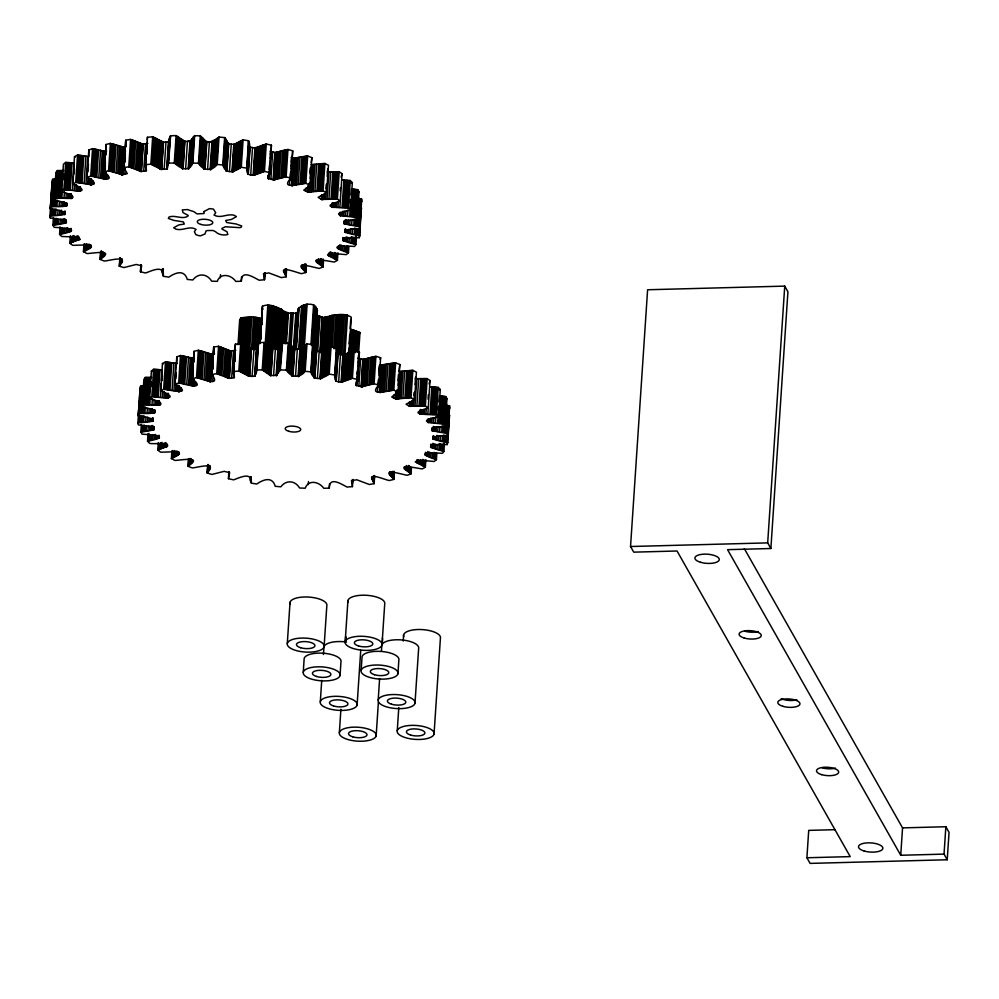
<?xml version="1.0" encoding="UTF-8"?>
<svg xmlns="http://www.w3.org/2000/svg" width="999" height="999" viewBox="0 0 999 999"><rect width="100%" height="100%" fill="white"/><g stroke="black" fill="none" stroke-linecap="round" stroke-linejoin="round"><path stroke-width="1.5" d="M295.354 349.213L298.226 308.828C301.885 304.533 308.279 303.259 313.586 304.857L317.27 309.24L317.17 311.176M60.077 226.773L59.578 234.378C83.654 229.807 65.946 228.034 54.108 227.297L52.885 225.15C76.049 222.69 65.722 219.63 50.287 217.994L49.95 215.859C69.443 215.534 69.293 211.513 50.287 208.791L52.11 181.406L52.647 179.321L56.431 179.071M148.039 433.641L147.527 441.246C171.378 436.613 153.946 434.902 142.058 434.165L140.847 432.018C163.799 429.458 153.709 426.498 138.249 424.862L137.899 422.714C158.017 422.028 157.617 418.906 138.237 415.659L140.06 388.274L140.597 386.188L144.38 385.939M286.551 268.706L286.164 276.81L281.318 277.61L268.906 272.927L263.536 273.738L264.46 279.745L259.228 280.232C253.908 277.685 241.321 268.831 241.296 281.268L235.814 281.418C230.819 274.363 220.329 272.752 217.245 281.343L211.626 281.156C207.168 273.551 198.202 272.789 192.882 279.957L187.288 279.433C184.365 269.28 175.499 272.54 168.819 277.148L163.374 276.298C164.173 264.335 152.048 270.717 145.654 272.989L140.497 271.84L141.708 265.784L136.176 264.473L123.951 267.57L119.206 266.159L119.892 258.067M214.535 353.758L211.426 354.17L198.326 350.262L193.993 351.361L192.17 378.746L196.503 377.647C201.823 378.584 221.84 387.712 211.875 374.463L216.721 373.663L229.146 378.346L234.44 377.622L233.579 371.528L238.811 371.041C244.805 373.938 256.356 382.142 256.743 370.005L262.238 369.855L270.454 375.524L276.923 375.399L279.046 347.302L282.617 342.545L288.236 342.732C292.695 350.337 301.661 351.099 306.98 343.931L312.575 344.455C315.497 354.595 324.363 351.348 331.044 346.74L336.488 347.577C335.689 359.553 347.814 353.171 354.208 350.899L359.365 352.048L359.066 355.269M49.95 215.859L51.773 188.461L52.922 188.299M50.287 208.791L52.647 179.321M50.287 217.994L50.487 214.947M50.999 207.342L51.399 201.261M51.111 215.684L51.611 208.079M50.824 206.706L52.073 206.618L53.884 179.233M52.335 215.522L52.735 209.428M52.073 206.618L53.372 206.531L55.195 179.146M53.372 206.531C72.078 207.367 71.291 203.621 54.096 199.925L55.919 172.54L57.33 170.567L63.661 170.579M53.496 215.372L53.896 209.278M52.885 225.15L53.397 217.545M54.608 206.456L55.12 198.851M54.096 199.925L55.507 197.952L57.33 170.567M53.934 224.912L54.333 218.831M54.62 215.235L55.032 209.153M55.807 206.393L56.219 200.312M55.045 224.663L55.444 218.581M55.694 215.122L56.106 209.028M55.507 197.952L56.793 197.939L58.616 170.542M56.955 206.343L57.355 200.262M56.106 224.45L56.506 218.356M56.793 197.939L58.154 197.927L59.977 170.542M57.143 224.251L57.443 219.68M57.717 214.922L58.029 210.364M58.154 197.927L59.441 197.927L61.251 170.542M59.078 206.293L59.378 201.723M58.129 224.063L58.429 219.493M59.553 214.785L59.853 210.227M59.441 197.927L60.677 197.952L62.487 170.554M60.677 197.952C77.01 199.788 76.786 195.916 61.626 191.608L63.436 164.211L65.684 162.4L74.251 162.999L72.44 190.384C86.239 192.607 84.116 188.499 72.677 184.041L74.5 156.656L77.522 155.032L87.8 156.443L85.976 183.828C97.353 186.101 96.491 182.68 86.988 177.41L88.811 150.025L92.545 148.651L106.481 151.748M60.976 206.269L61.276 201.698M60.002 223.751L60.302 219.181M61.851 197.964L62.45 188.836M63.062 179.708L63.461 173.626M61.164 214.698L61.476 210.127M60.477 234.078L60.889 227.984M62.65 206.269L62.962 201.711M61.701 223.501L62 218.931M61.626 191.608L63.861 189.785L65.684 162.4M61.451 233.754L61.851 227.672M62.575 214.635L62.775 211.588M64.023 198.039L64.423 191.958M64.098 206.293L64.411 201.736M63.861 189.785L65.172 189.847L66.995 162.462M62.375 233.479L62.687 228.908M63.761 214.598L63.961 211.551M63.224 223.301L63.524 218.731M64.123 214.573L64.336 211.526M63.299 233.204L63.599 228.646M64.436 214.535L64.635 211.501M64.66 214.498L65.035 211.401M65.31 206.331L65.509 203.297M64.96 214.335L65.16 211.201M65.959 198.127L66.259 193.569M65.172 189.847L66.558 189.922L68.369 162.537M64.56 223.152L64.86 218.594M65.697 206.331L65.897 203.284M64.173 232.954L64.473 228.396M66.021 206.318L66.221 203.272M66.271 206.293L66.471 203.247M66.458 206.256L66.671 203.209M65.684 223.052L65.884 220.005M66.646 206.156L66.883 203.022M72.44 190.384L67.845 190.01L69.668 162.625M66.034 223.002L66.234 219.955M67.645 198.239L67.957 193.669M65.847 232.53L66.146 227.959M69.093 190.097L70.917 162.712M69.093 198.351L69.406 193.794M67.383 232.168L67.682 227.61M70.267 190.185L72.09 162.8M70.305 198.464L70.617 193.893M70.704 198.489L71.004 193.918M68.769 231.88L68.968 228.846M71.029 198.489L71.329 193.918M71.304 198.476L71.503 195.442M71.503 198.451L71.703 195.417M71.728 198.364L71.928 195.329L71.803 198.277M69.992 231.656L70.192 228.609M74.088 173.838L74.388 169.281M119.206 266.159C130.357 254.233 109.628 260.789 104.246 261.039L100.037 259.39C116.159 248.963 92.895 253.384 87.013 253.559L83.441 251.711C103.771 242.819 79.733 245.429 72.69 245.304L69.843 243.306L70.355 235.702M71.041 231.481L71.241 228.434M69.843 243.306L70.592 242.944L70.991 236.85M74.351 190.597L74.763 184.503M70.592 242.944L71.391 242.57L71.803 236.476M72.677 184.041L75.699 182.417L77.522 155.032M71.391 242.57L72.178 242.22L72.577 236.139M76.024 190.797L76.436 184.715M72.178 242.22L72.939 241.895L73.352 235.814M85.976 183.828L76.998 182.555L78.821 155.17M72.939 241.895L73.689 241.596L74.088 235.502M77.447 190.996L77.747 186.426M78.359 182.717L80.182 155.332M73.689 241.596L75.125 241.059L75.424 236.488M78.621 191.171L78.921 186.613M79.008 191.221L79.308 186.651M79.633 182.867L81.456 155.482M79.346 191.246L79.645 186.676M79.62 191.246L79.92 186.688M75.125 241.059L76.461 240.597L76.761 236.039M79.833 191.234L80.132 186.676M80.095 191.171L80.407 186.601M80.207 191.096L80.407 188.049M80.857 183.029L82.68 155.644M76.461 240.597L77.672 240.222L77.984 235.664M82.005 183.192L83.829 155.807M77.672 240.222L78.759 239.922L78.958 236.875M84.116 183.516L85.939 156.131M87.924 171.803L88.424 164.198M88.936 156.593L88.811 150.025M87.575 184.128L87.987 178.047M83.441 251.711L83.941 244.106M84.003 251.298L84.515 243.694M88.936 184.403L89.336 178.322M84.628 250.874L85.027 244.78M85.24 250.474L85.639 244.393M90.047 184.653L90.459 178.559M86.988 177.41L90.722 176.036L92.545 148.651M85.839 250.1L86.251 244.018M90.422 184.715L90.822 178.634M86.438 249.75L86.838 243.669M90.747 184.765L91.146 178.671M91.021 184.778L91.421 178.696M91.246 184.79L91.546 180.22M104.221 171.89L108.554 170.779L122.665 174.725L124.488 147.34L110.377 143.394L106.031 144.493L104.221 171.89C118.494 183.591 98.164 177.66 91.983 176.249L93.794 148.863M91.546 184.728L91.846 180.17M91.683 184.665L91.995 180.107M87.6 249.113L87.9 244.555M93.294 176.486L95.105 149.088M88.699 248.576L88.998 244.018M93.219 183.978L93.419 180.931M89.71 248.127L89.922 245.08M94.518 176.711L96.329 149.326M90.634 247.752L90.834 244.705M95.679 176.935L97.502 149.55M96.778 177.16L98.601 149.775M98.776 177.597L100.599 150.212M100.524 178.009L102.348 150.624M102.023 178.396L103.846 151.011M103.284 178.746L105.095 151.361M104.545 172.39L105.357 160.215M105.757 154.121L106.031 144.493M104.308 179.046L105.419 162.313M105.919 154.708L106.131 151.661M104.92 172.902L105.419 165.297M106.131 154.645L106.431 150.087M104.658 179.133L105.37 168.481M104.97 179.196L105.37 173.114M105.232 179.233L105.644 173.152M100.037 259.39L100.537 251.785M105.469 179.258L105.869 173.164M100.412 258.941L100.911 251.336M105.782 179.221L106.369 173.077M100.824 258.466L101.336 250.861M101.249 258.029L101.648 251.948M101.673 257.617L102.085 251.536M102.11 257.23L102.41 252.66M107.792 178.584L107.992 175.549M108.554 170.779L110.377 143.394M102.959 256.518L103.272 251.96M103.796 255.906L103.996 252.859M109.74 171.066L111.563 143.681M110.964 171.366L112.787 143.981M112.113 171.666L113.923 144.281M113.199 171.953L115.022 144.568M114.211 172.24L116.034 144.855M116.059 172.777L117.882 145.392M117.657 173.289L119.468 145.904M119.006 173.751L120.829 146.366M120.13 174.163L121.953 146.778M121.041 174.513L122.865 147.128M121.366 174.613L123.177 147.228M121.653 174.7L123.464 147.315M121.903 174.75L123.726 147.365M122.128 174.775L123.951 147.39M122.465 174.763L124.288 147.377M122.665 174.725L127.31 173.626L123.926 167.595L125.737 140.21L130.582 139.41L142.445 144.043L147.84 143.481M124.051 168.107L125.737 140.21M124.213 168.631L124.413 165.584M124.713 161.014L125.424 150.374M125.724 145.804L125.862 140.709M124.887 161.513L125.399 153.908M125.899 146.304L126.024 141.246M125.087 161.988L125.387 157.43M126.099 146.778L126.211 141.733M124.763 174.276L125.162 168.194M119.593 265.172L120.105 257.567M119.818 264.71L120.217 258.629M120.055 264.26L120.367 259.703M120.317 263.836L120.617 259.278M120.842 263.074L121.141 258.516M121.391 262.4L121.603 259.365M121.94 261.825L122.153 258.791M271.303 147.59L271.403 145.18L266.258 144.043C259.865 146.304 247.74 152.685 248.526 140.722L243.082 139.872C236.413 144.493 227.547 147.74 224.625 137.587L219.031 137.063C213.711 144.231 204.745 143.469 200.275 135.876L194.668 135.677C190.672 145.592 182.143 140.822 176.099 135.602L170.604 135.752L169.643 137.637L167.245 168.993L161.126 169.418L150.861 164.186L148.227 164.41L145.629 164.66L146.491 170.754L141.184 171.478L128.771 166.796L130.582 139.41M129.845 167.145L131.668 139.76M130.969 167.507L132.78 140.122M131.993 167.869L133.816 140.472M132.979 168.207L134.79 140.822M133.891 168.544L135.702 141.159M135.527 169.181L137.35 141.796M136.925 169.768L138.749 142.37M138.112 170.292L139.922 142.907M139.073 170.754L140.896 143.369M139.86 171.154L141.671 143.769M140.135 171.266L141.945 143.881M140.384 171.366L142.208 143.981M140.622 171.428L142.445 144.043M140.834 171.478L142.657 144.081M141.184 171.478L143.007 144.093M141.408 171.453L143.232 144.068M143.706 171.154L145.529 143.769M145.492 167.07L147.44 137.275L152.672 136.788C156.855 138.711 169.793 147.615 169.643 137.637M145.617 167.894L146.316 157.243M146.628 152.685L147.328 142.033M145.792 168.631L146.304 161.026M146.803 153.421L147.315 145.817M146.029 169.281L146.329 164.723M147.04 154.071L147.34 149.5M146.029 170.866L146.329 166.296M140.472 271.341L140.871 264.735M140.497 271.84L140.996 265.584M141.046 267.919L141.259 264.872M150.861 164.186L152.672 136.788M151.811 164.573L153.621 137.188M152.785 164.997L154.608 137.612M153.684 165.397L155.507 138.012M154.533 165.797L156.344 138.411M137.899 422.714L139.323 401.411M139.523 398.376L139.723 395.329L140.884 395.154M138.237 415.659L140.597 386.188M138.948 414.21L139.361 408.116M155.307 166.171L157.13 138.786M139.061 422.552L139.56 414.935M138.786 413.574L140.022 413.486L141.846 386.089M156.706 166.883L158.529 139.498M140.285 422.377L140.684 416.296M140.022 413.486L141.334 413.399L143.144 386.001M141.334 413.399C160.04 414.235 159.253 410.489 142.045 406.793L143.868 379.395L145.28 377.422L151.623 377.447M157.879 167.532L159.703 140.147M140.847 432.018L141.346 424.413M141.446 422.227L141.846 416.146M142.57 413.324L143.069 405.719M158.853 168.107L160.677 140.722M142.045 406.793L143.456 404.82L145.28 377.422M141.883 431.78L142.295 425.686M142.57 422.102L142.982 416.009M159.64 168.619L161.463 141.234M143.769 413.261L144.168 407.18M142.994 431.531L143.406 425.449M143.656 421.978L144.056 415.896M143.456 404.82L144.755 404.795L146.566 377.41M160.265 169.043L162.088 141.658M160.502 169.181L162.313 141.796M160.714 169.281L162.537 141.895M160.926 169.368L162.75 141.97M144.905 413.211L145.305 407.13M161.126 169.418L162.949 142.033M144.056 431.318L144.455 425.224M161.476 169.443L163.299 142.058M144.755 404.795L146.116 404.795L147.927 377.41M161.713 169.43L163.536 142.045M145.092 431.106L145.392 426.548M145.679 421.79L145.979 417.232M146.116 404.795L147.39 404.795L149.213 377.41M147.028 413.149L147.328 408.591M146.079 430.931L146.391 426.361M164.161 169.281L165.984 141.895M147.502 421.653L147.802 417.082M147.39 404.795L148.626 404.807L150.449 377.422M148.626 404.807C165.097 406.556 164.648 402.797 149.575 398.464L151.398 371.079L153.634 369.268L162.213 369.867L161.501 380.519M148.926 413.124L149.238 408.566M147.952 430.606L148.252 426.049M149.8 404.832L150.3 397.227M151.011 386.576L151.311 382.018M149.126 421.553L149.326 418.519M148.439 440.934L148.938 433.329M166.621 169.143L168.444 141.758M150.612 413.136L150.911 408.566M149.65 430.357L149.962 425.799M149.575 398.464L151.823 396.653L153.634 369.268M167.008 169.106L168.831 141.721M150.524 421.503L150.724 418.456M167.145 169.068L169.256 138.873M149.4 440.621L149.813 434.54M151.973 404.907L152.372 398.813M167.382 168.631L169.83 137.175M168.007 164.573L170.055 136.713M168.232 164.098L170.33 136.214M150.337 440.334L150.637 435.776M152.06 413.161L152.36 408.603M151.823 396.653L153.134 396.715L154.945 369.33M151.174 430.169L151.486 425.599M151.711 421.466L151.91 418.419M168.506 163.599L170.604 135.752M152.085 421.441L152.285 418.394M152.385 421.403L152.585 418.356M162.288 272.302L162.512 268.619M151.249 440.072L151.548 435.502M152.622 421.366L152.822 418.319M162.338 273.027L162.537 269.992M152.785 421.316L152.984 418.269M153.272 413.199L153.471 410.152M153.908 404.995L154.208 400.437M153.134 396.715L154.508 396.79L156.331 369.405M162.6 274.313L162.787 269.293M152.51 430.02L152.81 425.462M152.922 421.203L153.122 418.057M162.737 274.787L163.149 268.694M153.646 413.199L153.858 410.152M162.924 275.274L163.324 269.193M152.123 439.822L152.435 435.264M153.971 413.186L154.171 410.139M163.137 275.799L163.349 272.764M154.233 413.161L154.433 410.114M154.42 413.124L154.62 410.077M154.595 413.024L154.833 409.89M153.634 429.92L153.834 426.873M177.347 363.611L165.472 361.9L162.45 363.511L160.627 390.896C178.846 398.214 167.308 398.938 155.807 396.865L157.617 369.48M153.983 429.87L154.183 426.823M155.607 405.107L155.906 400.537M153.796 439.398L154.108 434.827M157.043 396.965L158.866 369.568M157.055 405.219L157.355 400.649M155.332 439.036L155.644 434.465M158.217 397.053L160.04 369.667M158.267 405.332L158.566 400.761M291.233 157.392L294.28 158.204L307.667 155.981L311.875 157.63L310.052 185.015L305.844 183.366C300.599 183.616 279.495 190.147 290.884 178.247L286.139 176.835L273.913 179.932L268.381 178.634L269.593 172.565L264.435 171.428C258.042 173.689 245.916 180.07 246.716 168.107L241.271 167.258C234.59 171.878 225.724 175.125 222.802 164.972L217.208 164.46C211.888 171.628 202.922 170.866 198.464 163.262L192.844 163.062C188.848 172.977 180.332 168.207 174.276 162.987L176.099 135.602M158.654 405.344L158.953 400.786M156.731 438.748L156.93 435.701M158.978 405.357L159.291 400.786M175.075 163.436L176.898 136.039M159.253 405.344L159.453 402.297M159.453 405.319L159.665 402.272M159.765 405.144L159.965 402.098M160.389 397.252L161.301 383.554M175.886 163.898L177.71 136.513M157.954 438.524L158.154 435.477M162.05 380.706L162.35 376.148M374.625 476.061L374.126 483.678L369.28 484.478L356.855 479.795L351.486 480.594L352.422 486.613L347.19 487.087C341.858 484.54 329.27 475.686 329.258 488.136L323.763 488.286C318.781 481.231 308.291 479.607 305.195 488.211L299.588 488.012C295.117 480.407 286.151 479.645 280.831 486.825L275.237 486.301C272.315 476.148 263.449 479.395 256.78 484.016L251.336 483.166C252.123 471.203 239.997 477.584 233.604 479.845L228.459 478.708L229.67 472.652L224.126 471.341L211.9 474.438L207.168 473.026C218.306 461.101 197.577 467.657 192.195 467.907L187.987 466.258C203.846 455.794 180.969 460.252 174.962 460.427L171.391 458.578C191.733 449.675 167.707 452.297 160.652 452.16L157.792 450.174L158.304 442.569M176.636 164.335L178.446 136.95M158.991 438.349L159.191 435.302M177.322 164.773L179.146 137.387M157.792 450.174L158.541 449.8L158.953 443.718M162.313 397.452L162.712 391.371M177.959 165.185L179.783 137.787M158.541 449.8L159.353 449.425L159.753 443.344M160.627 390.896L163.649 389.285L165.472 361.9M159.353 449.425L160.127 449.088L160.527 442.994M179.071 165.946L180.894 138.561M163.973 397.664L164.385 391.571M160.127 449.088L160.901 448.763L161.301 442.669M194.43 358.616L180.494 355.507L176.761 356.88L174.95 384.278C193.469 395.03 172.515 390.646 164.96 389.423L166.771 362.038M179.995 166.646L181.818 139.261M160.901 448.763L161.638 448.464L162.05 442.37M165.397 397.864L165.697 393.294M180.744 167.258L182.567 139.872M166.321 389.585L168.132 362.187M181.331 167.795L183.142 140.409M161.638 448.464L163.074 447.914L163.374 443.356M181.781 168.244L183.604 140.859M166.571 398.039L166.883 393.469M181.955 168.394L183.779 141.009M182.143 168.506L183.953 141.121M166.958 398.077L167.27 393.519M167.595 389.735L169.405 362.35M182.317 168.594L184.141 141.209M167.295 398.102L167.595 393.544M182.505 168.656L184.315 141.271M167.57 398.114L167.869 393.544M163.074 447.914L164.41 447.465L164.71 442.907M182.842 168.706L184.653 141.321M167.795 398.102L168.094 393.544M183.079 168.706L184.902 141.321M168.057 398.027L168.469 393.394M168.806 389.897L170.629 362.512M164.41 447.465L165.634 447.09L165.934 442.52M169.967 390.06L171.778 362.674M165.634 447.09L166.721 446.79L166.92 443.743M185.627 168.706L187.45 141.321M172.078 390.384L173.888 362.987M188.174 168.731L189.997 141.346M188.574 168.719L190.397 141.334M173.926 390.696L175.749 363.311M188.724 168.681L190.672 141.234M188.973 168.531L190.896 141.034M189.148 168.282L191.096 140.447M189.473 167.295L191.296 139.91M189.773 166.683L191.583 139.298M175.874 378.671L176.274 372.59M176.885 363.461L176.761 356.88M190.185 165.996L192.008 138.611M175.537 390.996L176.036 383.391M190.747 165.235L192.57 137.85M171.391 458.578L171.903 450.974M191.084 164.823L192.907 137.437M171.965 458.166L172.465 450.561M191.471 164.398L193.282 137.013M176.885 391.271L177.285 385.189M191.895 163.961L193.706 136.576M172.577 457.729L172.989 451.648M192.37 163.499L194.193 136.114M173.189 457.342L173.589 451.248M192.844 163.062L194.668 135.677M178.009 391.508L178.409 385.427M173.801 456.968L174.201 450.874M174.95 384.278L178.671 382.892L180.494 355.507M178.371 391.583L178.784 385.489M174.388 456.618L174.8 450.524M178.696 391.62L179.108 385.539M178.971 391.645L179.283 387.088M179.208 391.645L179.508 387.088M192.17 378.746C206.706 390.472 186.001 384.515 179.932 383.117L181.756 355.719M179.495 391.596L179.945 386.963M175.549 455.981L175.849 451.423M181.244 383.341L183.067 355.956M176.648 455.444L176.948 450.874M181.169 390.834L181.368 387.799M177.672 454.995L177.872 451.948M182.467 383.566L184.291 356.181M178.584 454.62L178.796 451.573M183.641 383.803L185.452 356.418M198.464 163.262L200.275 135.876M199.088 163.736L200.899 136.339M184.728 384.028L186.551 356.643M199.713 164.223L201.536 136.838M200.287 164.698L202.098 137.313M200.799 165.16L202.622 137.775M186.738 384.465L188.549 357.08M201.274 165.597L203.097 138.199M202.085 166.396L203.908 139.011M202.735 167.133L204.545 139.735M188.486 384.877L190.297 357.492M203.234 167.77L205.045 140.384M203.596 168.319L205.419 140.934M203.871 168.781L205.694 141.396M203.996 168.931L205.806 141.546M204.121 169.056L205.944 141.658M189.972 385.264L191.796 357.879M204.42 169.218L206.094 141.758M204.745 169.293L206.568 141.895M204.995 169.306L206.818 141.908M191.234 385.614L193.057 358.229M192.495 379.245L193.307 367.083M193.606 362.512L193.993 351.361M192.258 385.914L193.269 370.704M193.881 361.576L194.081 358.529M192.869 379.77L193.282 373.688M194.081 361.513L194.293 358.466M192.607 386.001L193.319 375.349M192.919 386.064L193.319 379.982M207.567 169.455L209.39 142.07M187.987 466.258L188.486 458.653M193.194 386.101L193.594 380.02M193.419 386.113L193.818 380.032M188.361 465.809L188.761 459.715M193.744 386.089L194.143 379.995M193.918 386.026L194.318 379.945M188.786 465.334L189.186 459.253M189.198 464.897L189.61 458.816M189.635 464.485L190.035 458.391M190.06 464.085L190.359 459.528M195.742 385.452L195.954 382.405M210.14 169.63L211.95 142.245M190.921 463.386L191.221 458.816M196.503 377.647L198.326 350.262M210.552 169.643L212.362 142.258M210.714 169.618L212.687 142.183M211.026 169.493L212.849 142.108M191.758 462.774L191.958 459.727M211.176 169.38L213.124 141.87M197.69 377.934L199.513 350.537M211.626 168.831L213.436 141.446M212.038 168.332L213.861 140.946M212.6 167.757L214.41 140.372M198.926 378.234L200.749 350.849M213.299 167.12L215.122 139.723M200.062 378.534L201.885 351.136M214.186 166.408L216.009 139.023M214.698 166.046L216.521 138.661M201.149 378.821L202.972 351.436M215.26 165.659L217.083 138.262M215.871 165.26L217.682 137.874M202.173 379.096L203.983 351.71M216.546 164.847L218.356 137.462M217.208 164.46L219.031 137.063M204.008 379.645L205.831 352.26M205.607 380.144L207.43 352.759M206.955 380.607L208.779 353.221M208.079 381.019L209.902 353.634M222.802 164.972L224.625 137.587M223.239 165.472L225.062 138.087M209.003 381.381L210.814 353.996M209.315 381.481L211.139 354.096M223.676 165.984L225.487 138.599M209.603 381.556L211.426 354.17M209.865 381.618L211.676 354.233M224.051 166.483L225.874 139.086M210.09 381.643L211.9 354.258M224.388 166.945L226.211 139.56M210.427 381.63L212.238 354.245M224.688 167.395L226.511 140.01M210.627 381.593L212.437 354.195M225.175 168.232L226.985 140.834M211.875 374.463L213.699 347.078L218.544 346.278L230.394 350.911L235.801 350.337M225.524 168.968L227.335 141.583M212 374.962L213.699 347.078M212.562 369.405L213.274 358.753M213.574 354.195L213.823 347.577M225.762 169.618L227.572 142.22M212.849 368.381L213.249 362.287M213.761 354.682L213.986 348.102M226.049 170.779L227.722 142.782M213.049 368.856L213.249 365.809M214.048 353.634L214.261 350.599M226.236 171.004L227.959 143.519M226.373 171.091L228.184 143.694M212.712 381.143L213.124 375.062M226.661 171.166L228.484 143.781M226.91 171.204L228.734 143.806M207.168 473.026L207.667 465.422M207.342 472.539L207.842 464.935M220.317 277.722L220.529 274.688M207.542 472.04L208.054 464.435M207.767 471.578L208.179 465.484M208.017 471.128L208.316 466.558M208.267 470.704L208.566 466.146M208.803 469.942L209.103 465.372M209.353 469.268L209.553 466.221M229.445 171.503L231.268 144.118M209.902 468.693L210.102 465.646M216.721 373.663L218.544 346.278M217.807 374.013L219.618 346.616M231.968 171.828L233.791 144.443M218.918 374.375L220.742 346.99M232.38 171.865L234.203 144.48M232.555 171.853L234.378 144.468M232.742 171.816L234.565 144.418M232.929 171.741L234.753 144.356M233.117 171.653L234.94 144.268M219.955 374.725L221.766 347.34M233.316 171.541L235.127 144.143M233.803 171.141L235.627 143.756M220.929 375.075L222.752 347.689M234.44 170.692L236.251 143.294M235.24 170.167L237.05 142.782M221.84 375.412L223.664 348.027M236.214 169.593L238.037 142.208M223.476 376.049L225.299 348.651M237.4 168.968L239.223 141.583M238.074 168.644L239.885 141.259M224.887 376.623L226.698 349.238M238.798 168.307L240.622 140.921M239.585 167.957L241.396 140.572M226.061 377.16L227.884 349.762M240.434 167.595L242.257 140.21M227.023 377.622L228.846 350.237M241.271 167.258L243.082 139.872M227.809 378.009L229.633 350.624M228.084 378.134L229.907 350.749M228.346 378.234L230.157 350.836M228.584 378.296L230.394 350.911M228.796 378.334L230.607 350.949M229.146 378.346L230.956 350.961M229.358 378.321L231.181 350.924M231.656 378.009L233.479 350.624M246.716 168.107L248.526 140.722M233.416 373.489L235.402 344.143L240.634 343.656C246.628 346.553 258.179 354.757 258.566 342.607L264.048 342.47L272.277 348.139L278.921 347.752M246.953 168.606L248.763 141.221M233.566 374.762L235.402 344.143M247.165 169.131L248.988 141.746M247.352 169.63L249.163 142.245M233.754 375.499L234.253 367.894M234.665 361.813L235.264 352.672M247.49 170.105L249.313 142.72M233.978 377.734L234.29 371.578M235.09 360.989L235.302 356.368M247.615 170.554L249.425 143.169M249.575 143.993L247.69 174.126L249.6 146.828M248.052 174.313L249.875 146.928M248.289 174.35L250.112 146.965M241.296 281.268L241.608 276.711M228.459 478.708L228.821 471.603M229.008 474.775L229.208 471.74M238.012 344.767L239.648 320.179L240.796 317.807L253.596 317.083L261.9 318.656M239.061 343.931L240.796 317.807M250.724 174.8L252.547 147.415M240.334 343.756L242.07 317.632M238.811 371.041L240.634 343.656M239.76 371.441L241.583 344.056M241.646 345.13L243.481 317.457M253.147 175.262L254.957 147.877M253.546 175.325L255.357 147.939M240.734 371.865L242.557 344.48M253.721 175.325L255.544 147.939M253.933 175.3L255.744 147.902M243.032 344.992L244.867 317.32M254.146 175.237L255.969 147.852M254.383 175.162L256.194 147.777M241.633 372.265L243.456 344.88M254.62 175.062L256.443 147.677M255.282 174.713L257.105 147.328M242.482 372.664L246.179 317.22M256.106 174.313L257.929 146.928M243.269 373.039L245.08 345.654M245.404 347.877L247.452 317.133M257.13 173.863L258.953 146.478M244.655 373.751L246.478 346.353M246.603 347.827L248.639 317.083M258.366 173.364L260.177 145.979M245.841 374.4L247.652 347.003M247.74 347.789L249.775 317.045M259.815 172.839L261.638 145.454M246.815 374.975L248.626 347.59M248.813 347.777L250.849 317.033M260.627 172.565L262.45 145.18M247.59 375.487L249.413 348.089M249.713 349.313L251.848 317.045M261.513 172.278L263.324 144.892M248.214 375.911L250.037 348.526M248.451 376.036L250.274 348.651M248.676 376.148L250.487 348.763M248.888 376.223L250.699 348.838M262.437 171.99L264.26 144.605M249.088 376.286L250.899 348.888M249.425 376.311L251.248 348.926M249.663 376.298L253.596 317.083M263.449 171.703L265.272 144.306M264.435 171.428L266.258 144.043M252.922 349.45L255.057 317.17M252.123 376.136L256.156 317.27M254.832 349.65L256.98 317.37M255.869 348.426L257.904 317.682M254.583 376.011L256.393 348.614M254.97 375.974L256.793 348.589M268.082 178.434L268.281 175.162M255.095 375.936L258.941 317.994M268.144 178.521L268.356 175.474M255.195 375.861L257.43 344.93M268.381 178.634L268.631 174.588M255.769 371.89L257.592 344.493M268.594 178.684L268.806 175.637M269.206 169.555L269.555 164.935M270.217 154.333L270.854 149.113L270.254 158.242M255.969 371.428L257.779 344.043M269.043 176.498L269.842 164.323M256.194 370.966L258.004 343.581M269.293 175.787L271.016 149.925M256.456 370.467L259.965 318.256M269.493 174.975L271.403 145.18M256.743 370.005L258.566 342.607M250.287 479.895L250.487 476.848M259.315 343.069L260.951 318.469M250.437 480.719L250.637 477.684M250.549 481.168L250.849 476.61M264.298 275.774L264.498 272.727M250.699 481.643L250.999 477.085M259.94 343.644L262.45 306.218C276.261 300.587 284.515 318.107 298.164 312.125M264.473 276.511L264.685 273.464M270.879 179.258L272.702 151.873L270.192 151.236M250.874 482.142L251.174 477.572M260.115 343.269L262.45 306.218M264.46 279.745L264.897 272.777M251.099 482.667L251.298 479.62M260.702 339.697L261.214 332.005M261.726 324.325L262.238 316.633M264.548 279.258L265.01 272.652M261.014 338.624L261.226 335.552M261.938 324.8L262.238 320.179M273.139 179.857L274.95 152.46L272.702 151.873M273.514 179.945L274.95 152.46M273.701 179.945L275.512 152.56L287.962 149.45L292.695 150.861L290.884 178.247M273.913 179.932L275.736 152.547M274.151 179.895L275.974 152.51M274.425 179.832L276.236 152.447M262.238 369.855L264.048 342.47M274.7 179.758L276.523 152.36M275.524 179.458L277.335 152.073M263.037 370.292L264.847 342.907M265.259 343.531L267.819 305.107M263.848 370.766L265.659 343.369M276.523 179.121L278.346 151.736M264.585 371.203L266.408 343.818M266.533 345.304L269.193 305.344M277.747 178.746L279.57 151.361M265.284 371.628L267.095 344.243M265.909 372.04L267.732 344.655M267.994 345.592L270.654 305.632M279.196 178.346L281.019 150.949M267.033 372.814L268.843 345.429M269.268 347.427L272.028 305.931M267.957 373.514L269.767 346.116M280.881 177.922L282.705 150.537M268.694 374.126L273.301 306.218M281.818 177.71L283.641 150.312M269.28 374.662L271.104 347.277M269.73 375.112L271.553 347.727M282.829 177.485L284.653 150.1M269.917 375.249L274.488 306.518M270.092 375.374L271.915 347.977M270.279 375.462L272.09 348.077M270.454 375.524L272.277 348.139M270.791 375.574L272.615 348.189M283.891 177.26L285.702 149.875M271.041 375.574L275.549 306.818M285.027 177.048L286.85 149.65M273.788 348.601L276.536 307.105M274.675 348.888L277.435 307.392M286.139 176.835L287.962 149.45M273.576 375.574L278.246 307.667M276.81 349.675L279.57 308.167M276.124 375.587L280.607 308.629M276.536 375.587L278.496 348.164M276.81 375.487L281.318 308.978M289.41 184.778L289.81 178.696M290.035 180.145L290.534 172.54M291.246 161.888L291.546 157.33M276.923 375.399L279.046 347.302M290.272 179.695L290.784 172.09M291.184 166.009L291.783 156.88M277.235 374.7L281.793 309.265M286.164 276.81L284.353 272.802L284.553 269.755M290.497 179.233L290.996 171.628M291.209 168.581L291.908 157.929M277.422 374.163L279.545 346.166M279.62 345.055L281.968 309.702M290.709 178.734L292.695 150.861M279.895 345.529L282.242 310.177M277.722 373.551L279.957 345.467M284.84 273.539L285.14 268.968M280.332 344.43L282.58 310.614M278.147 372.864L280.519 344.705M285.289 274.363L285.602 269.805M278.696 372.09L282.967 311.014M285.502 274.812L285.914 268.731M291.446 185.489L293.269 158.104M279.046 371.69L283.416 311.376M285.702 275.287L286.114 269.206M291.783 185.589L293.606 158.204M285.876 275.786L286.288 269.693M291.97 185.614L293.793 158.229M279.42 371.266L281.668 343.444M292.195 185.614L294.018 158.229M281.755 343.981L283.891 311.713M279.845 370.829L282.143 342.982M292.457 185.589L294.28 158.204M282.38 342.744L284.415 312M292.757 185.552L294.568 158.167M280.319 370.367L282.617 342.545M293.082 185.489L294.892 158.104M282.917 342.994L284.965 312.25M283.491 343.206L285.527 312.462M294.018 185.252L295.841 157.867M284.066 343.381L286.101 312.637M284.64 343.506L286.688 312.762M295.18 184.99L297.003 157.592M285.214 343.594L287.25 312.862M285.776 343.644L287.812 312.912M296.566 184.703L298.389 157.305M286.376 343.656L288.411 312.912M298.202 184.403L300.025 157.005M379.395 392.357L381.218 364.96L395.616 362.849L399.825 364.498L398.014 391.883L393.806 390.234C388.561 390.484 367.445 397.015 378.833 385.114L374.101 383.703L361.863 386.8L356.331 385.489L357.542 379.433L352.385 378.284C345.991 380.557 333.866 386.938 334.665 374.975L329.22 374.126C322.54 378.746 313.674 381.993 310.764 371.84L305.157 371.316C299.837 378.484 290.884 377.722 286.413 370.117L288.236 342.732M287.038 370.592L290.909 312.774M287.675 371.091L289.485 343.706M300.087 184.091L301.91 156.706M289.96 345.017L292.095 312.737M288.236 371.566L290.06 344.18M288.761 372.015L290.584 344.63M301.124 183.941L302.947 156.556M289.235 372.452L293.294 312.712M302.235 183.791L304.046 156.406M290.035 373.264L291.858 345.879M290.684 373.988L292.507 346.603M303.396 183.641L305.207 156.256M291.184 374.637L293.007 347.24M291.546 375.187L295.866 312.712M291.82 375.649L293.644 348.264M304.645 183.491L306.468 156.106M292.083 375.911L293.768 348.401M292.22 376.011L296.441 312.675M292.382 376.086L294.205 348.701M292.707 376.148L296.928 312.6M292.957 376.161L294.767 348.776M305.844 183.366L307.667 155.981M294.93 349.375L297.39 312.487M311.101 164.735L324.9 163.461L328.471 165.31L326.648 192.695L323.077 190.859L307.929 192.145L305.869 191.221L306.069 188.174M295.716 349.013L298.376 308.529M295.904 349.65L298.664 308.142M296.029 348.788L296.228 345.704M296.641 339.56L297.153 331.88M297.565 325.724L298.177 316.508M296.928 340.921L297.165 334.328M297.939 325.549L298.189 318.956M284.353 272.802C278.696 264.997 300.125 273.838 301.536 273.626L305.869 272.527L301.723 267.957L301.923 264.922M296.403 349.151L299.151 307.655M302.46 268.581L302.66 265.534M307.63 192.033L308.029 185.939M295.517 376.323L297.34 348.938M307.929 192.145L308.341 186.064M308.117 192.183L308.616 184.578M303.234 269.293L303.534 264.723M308.341 192.195L308.853 184.59M308.616 192.183L309.116 184.578M305.869 191.221L303.758 190.135L309.265 185.939L309.465 182.892M310.177 172.253L310.477 167.682M298.676 349.163L301.536 306.131M308.928 192.17L309.54 183.042M310.14 173.901L310.552 167.82M304.021 270.105L304.42 264.023M309.278 192.12L309.89 182.43M310.19 178.434L310.901 167.208M311.201 162.65L311.875 157.63M304.408 270.542L304.807 264.46M299.4 348.826L302.26 305.781M304.795 271.016L305.195 264.935M298.089 376.498L299.912 349.101M310.339 191.958L312.15 164.573M305.17 271.503L305.682 263.898M298.501 376.511L300.324 349.126M300.212 348.476L303.072 305.432M298.664 376.486L300.487 349.101M305.544 272.028L306.056 264.423M298.826 376.436L300.649 349.051M298.976 376.348L300.949 348.863M305.869 272.527L306.381 264.922M299.263 376.123L303.971 305.082M311.613 191.771L313.436 164.385M299.575 375.699L301.398 348.301M299.987 375.199L301.81 347.802M302.023 349.3L304.982 304.72M300.549 374.625L302.372 347.227M313.137 191.571L314.96 164.186M301.261 373.976L303.072 346.591M303.221 347.402L306.081 304.37M302.135 373.276L303.958 345.891M302.647 372.902L307.143 304.058M314.922 191.383L316.733 163.998M303.209 372.515L305.032 345.13M303.821 372.127L305.644 344.73M304.495 371.703L306.318 344.318M316.945 191.209L318.768 163.811M305.157 371.316L306.98 343.931M287.3 643.393L290.035 602.31M318.057 191.121L319.88 163.736M319.243 191.046L321.066 163.649M320.479 190.971L322.302 163.586M310.939 344.817L313.586 304.857M311.588 345.342L314.248 305.382M348.876 246.716L348.464 252.809C325.174 245.292 342.457 245.654 354.583 246.466L355.994 244.48C333.529 239.186 343.381 237.337 359.265 237.7L359.802 235.614C340.796 232.904 340.647 228.871 360.139 228.559L359.802 226.423C344.33 224.775 334.24 221.828 357.205 219.256L355.981 217.12C344.106 216.371 326.673 214.66 350.512 210.027L348.451 207.942C339.398 207.642 317.158 207.842 340.247 201.099L337.4 199.113L321.541 199.45L321.591 194.743M321.803 190.909L323.626 163.524M301.723 267.957C296.366 261.601 317.894 268.669 319.368 268.381L323.102 266.995L317.207 262.637L317.407 259.59M321.541 199.45L321.853 194.88M321.715 199.488L322.015 194.917M312.25 345.916L314.897 305.956M321.94 199.513L322.24 194.942M310.764 371.84L312.575 344.455M322.215 199.525L322.527 194.955M312.812 346.466L315.472 306.506M318.169 263.212L318.481 258.654M322.54 199.525L322.852 194.955M323.077 190.859L324.9 163.461M311.188 372.34L313.012 344.942M322.927 199.5L323.226 194.942M311.626 372.852L315.946 307.03M312 373.339L313.823 345.954M319.218 263.886L319.518 259.328M312.337 373.813L314.348 343.768M315.16 331.468L315.359 328.396M316.183 316.096L316.383 313.024M324.051 199.4L324.463 193.319M312.637 374.263L314.46 346.878M314.61 349.6L317.27 309.24M320.304 264.66L320.704 258.579M313.124 375.087L317.407 309.915M313.474 375.824L315.297 348.439M320.866 265.085L321.266 259.003M313.711 376.473L315.534 349.088M325.424 199.3L325.936 191.696M326.136 188.649L326.436 184.091M313.861 377.035L315.672 349.638M321.291 199.313L318.119 197.34L326.086 193.107L326.685 183.978M327.197 176.373L327.697 168.769M314.086 377.772L318.019 315.771L315.734 315.172M321.428 265.534L321.84 259.453M314.198 377.872L316.009 350.487M314.323 377.947L316.146 350.562M314.623 378.034L316.433 350.649M322.003 266.009L322.402 259.927M314.86 378.059L316.683 350.674M316.708 351.423L319.056 316.071L318.019 315.771M322.577 266.521L323.077 258.903M327.048 199.201L328.871 171.816L339.21 171.728L342.07 173.714L339.885 207.442M308.279 484.59L308.479 481.543M323.102 266.995L323.501 260.914M317.719 351.735L320.067 316.383L319.056 316.071M328.921 199.126L330.744 171.741M317.395 378.371L319.218 350.974M319.917 350.899L322.165 317.095L320.067 316.383M320.354 352.572L322.165 317.095M320.891 352.659L322.702 317.22M331.056 199.076L332.867 171.691M321.491 352.722L323.838 317.37C332.717 315.921 342.894 311.7 351.298 317.207L348.951 352.56M319.93 378.683L321.74 351.298M332.205 199.063L334.028 171.678M320.329 378.733L324.463 317.382M320.504 378.721L322.515 351.286M332.093 207.155L332.392 202.597M320.879 378.609L322.702 351.223M317.207 262.637C309.64 256.805 333.216 262.188 334.39 261.988L337.412 260.377L328.871 255.881L329.071 252.834M332.292 207.305L332.592 202.735M321.079 378.521L325.137 317.37M332.442 207.355L332.754 202.785M321.266 378.396L323.089 351.011M332.667 207.392L332.967 202.822M333.441 199.063L335.264 171.678M321.765 378.009L325.824 317.307M332.942 207.417L333.241 202.859M329.92 256.318L330.232 251.748M333.266 207.43L333.566 202.872M322.39 377.547L324.213 350.162M333.654 207.442L333.953 202.872M324.3 351.024L326.548 317.22M303.259 672.14L304.171 658.441A18.519 6.968 3.8 0 1 324.338 653.309A18.519 6.968 3.8 0 1 340.959 661.875L340.047 675.574A18.519 6.968 3.8 0 1 310.926 678.92A18.519 6.968 3.8 0 1 313.986 667.07A18.519 6.968 3.8 0 1 340.047 675.574M334.715 199.063L336.538 171.678M323.189 377.035L327.272 317.083M331.094 256.843L331.406 252.285M334.84 207.417L335.152 202.847M324.176 376.461L327.997 316.895M336.089 199.088L337.912 171.691M332.38 257.467L332.679 252.897M326.586 348.951L328.721 316.683M336.276 207.392L336.576 202.834M325.349 375.836L327.173 348.451M327.297 348.688L329.445 316.408M337.4 199.113L339.21 171.728M326.024 375.512L327.847 348.114M333.753 258.179L334.053 253.621C332.704 251.798 324.388 254.695 328.871 255.881M327.884 349.912L330.132 316.109M326.76 375.162L328.571 347.777M334.465 258.579L334.877 252.485M328.659 348.027L330.794 315.746M337.949 207.405L338.361 201.323M329.208 347.677L331.356 315.397M327.535 374.825L329.358 347.44M335.202 259.003L335.602 252.909M340.209 190.821L340.409 187.775M341.121 177.123L342.07 173.714M329.895 347.54L332.03 315.259M328.384 374.463L330.207 347.078M335.939 259.44L336.351 253.359M330.844 347.39L332.992 315.11M336.7 259.915L337.113 253.833M329.22 374.126L331.044 346.74M339.76 215.372L339.96 212.325M340.035 215.584L340.097 212.487M340.234 215.634L340.447 212.587M337.412 260.377L337.924 252.772M338.374 248.776L338.574 245.729M340.509 215.672L340.709 212.637M332.18 347.227L334.315 314.947M340.834 215.709L341.034 212.675M341.221 215.747L341.421 212.7M342.058 207.53L343.868 180.132L350.274 180.544L352.335 182.642L350.512 210.027M339.573 249.151L339.872 244.593M333.716 348.626L335.964 314.81M342.432 215.784L342.744 211.226M343.231 207.58L345.055 180.195M340.921 249.613L341.221 245.055M334.677 348.564L336.925 314.76M343.893 215.859L344.193 211.288M344.48 207.655L346.303 180.257M335.739 348.526L337.974 314.71M342.869 240.584L343.069 237.55M344.106 223.764L344.305 220.717M342.42 250.175L342.719 245.604M343.144 240.672L343.344 237.637M344.305 223.976L344.393 220.866M344.493 224.038L344.692 220.991M334.665 374.975L336.488 347.577M343.481 240.771L343.681 237.725M344.742 224.101L344.942 221.054M345.766 207.73L347.59 180.344M334.902 375.474L339.123 314.685M345.055 224.151L345.367 219.593M345.592 215.971L345.891 211.401M335.127 375.999L336.938 348.614M335.302 376.486L337.125 349.101M345.03 232.105L345.242 229.058M345.442 224.201L345.741 219.643M335.564 377.41L337.275 349.575M344.593 241.021L344.792 237.974M345.142 232.33L345.379 228.946M335.577 380.881L337.525 350.861M344.031 250.811L344.343 246.241M345.304 232.392L345.504 229.358M335.739 381.069L337.575 351.586M345.529 232.467L345.741 229.42M347.14 207.829L348.963 180.444M337.687 354.633L340.334 314.673M345.829 232.542L346.029 229.495M336.001 381.168L337.824 353.783M329.258 488.136L329.558 483.578M336.238 381.218L338.062 353.833M344.88 251.161L345.192 246.603M346.203 232.617L346.403 229.57M346.653 224.325L346.953 219.755M347.515 216.121L347.927 210.04M345.904 241.333L346.203 236.763M348.451 207.942L350.274 180.544M345.766 251.548L346.066 246.978M339.011 354.645L341.658 314.685M347.377 232.804L347.577 229.758M348.089 224.475L348.389 219.905M346.665 251.948L347.065 245.866M347.39 241.721L347.702 237.15M350.112 202.735L350.312 199.688M340.397 354.682L343.057 314.722M338.673 381.668L340.497 354.27M349.687 216.333L350.799 199.588M351.099 195.03L351.498 188.936L357.804 189.723L359.016 191.87L357.205 219.256M347.602 252.385L348.002 246.303M348.763 233.042L348.963 229.995M349.762 224.688L350.062 220.117M349.063 242.183L349.363 237.625M350.849 216.458L352.672 189.073M341.895 354.745L344.543 314.785M350.362 233.341L350.674 228.771M341.096 382.13L342.919 354.732M352.085 216.596L353.896 189.211M351.648 224.95L351.948 220.379M320.317 701.648L321.728 680.344M323.439 654.482L323.951 646.877A18.519 6.968 3.8 0 1 346.503 642.032M341.496 382.192L343.319 354.807M324.088 646.828A18.519 6.968 3.8 0 0 298.027 638.324A18.519 6.968 3.8 0 0 294.967 650.174A18.519 6.968 3.8 0 0 324.088 646.828L326.823 605.744A18.519 6.968 3.8 0 0 307.779 597.015A18.519 6.968 3.8 0 0 290.197 604.133M341.683 382.192L346.104 314.872M350.886 242.732L351.298 236.651M341.883 382.155L343.706 354.77M342.095 382.105L343.918 354.72M342.332 382.03L344.156 354.645M352.172 233.704L352.472 229.146M353.359 216.758L355.169 189.373M342.57 381.93L344.393 354.545M351.86 243.044L352.26 236.963M343.231 381.581L347.54 314.972M353.746 225.275L354.158 219.193M352.872 243.381L353.271 237.287M354.707 216.933L356.518 189.548M344.068 381.181L345.879 353.796M354.158 234.153L354.558 228.072M354.882 225.474L355.282 219.38M353.896 243.731L354.308 237.637M345.08 380.719L346.903 353.334M355.981 217.12L357.804 189.723M355.219 234.403L355.619 228.321M356.069 225.687L356.568 218.082M357.18 208.941L357.48 204.383M354.982 244.118L355.482 236.501M346.316 380.232L348.139 352.847M356.331 234.69L356.73 228.596M348.514 353.059L348.813 348.451M349.126 343.831L349.737 334.615M350.137 328.471L350.749 319.243M355.994 244.48L356.506 236.875M357.28 225.911L359.103 198.526L357.879 198.302M349.238 353.896L350.861 329.295L359.99 332.555L358.666 352.535M347.777 379.707L349.588 352.31M357.467 234.977L357.867 228.896M358.579 226.161L360.402 198.776L359.103 198.526M348.589 379.433L351.76 329.533M358.666 235.302L359.178 227.697M351.161 352.847L352.697 329.795M349.463 379.145L351.286 351.76M359.802 226.423L361.613 199.026L360.402 198.776M359.265 237.7L359.765 230.095M360.164 224.001L360.776 214.872M359.802 235.614L361.613 199.026M350.399 378.858L353.671 330.082M351.411 378.559L354.682 330.407M352.385 378.284L354.208 350.899M354.408 350.761L355.744 330.781M355.382 352.697L356.805 331.181M356.581 351.611L357.904 331.631M357.692 352.085L359.016 332.105M356.106 385.377L356.293 381.88M356.331 385.489L356.593 381.456M357.093 373.838L357.292 370.804M358.254 358.691L358.466 355.619M356.556 385.552L356.755 382.505M357.105 377.884L357.505 371.803M358.117 362.674L358.816 355.969L358.104 366.621M356.993 383.366L357.804 371.191M357.242 382.654L359.365 352.048M357.442 381.843L359.39 352.547M352.247 482.642L352.447 479.595M352.435 483.379L352.635 480.332M358.828 386.126L360.651 358.741L358.154 358.104M352.422 486.613L352.959 479.52M361.089 386.713L362.912 359.328L360.651 358.741M361.463 386.8L362.912 359.328M361.65 386.813L363.474 359.428L375.911 356.318L380.656 357.729L378.658 385.602M361.863 386.8L363.686 359.415M345.192 641.608L347.927 600.524M362.113 386.763L363.923 359.378M339.36 732.479L340.909 709.29M345.317 642.807L345.729 636.613A18.519 6.968 3.8 0 0 345.904 638.448M362.375 386.7L364.198 359.315M362.662 386.613L364.485 359.228M363.474 386.326L365.297 358.941M364.473 385.989L366.296 358.591M365.696 385.614L367.52 358.216M367.145 385.202L368.968 357.817M368.843 384.79L370.654 357.392M369.78 384.565L371.591 357.18M370.779 384.353L372.602 356.955M371.84 384.128L373.663 356.743M372.989 383.903L374.812 356.518M374.101 383.703L375.911 356.318M377.36 391.645L377.772 385.564M377.984 387.013L378.496 379.408M379.096 370.279L379.395 365.709M357.105 705.082A18.519 6.968 3.8 0 0 331.044 696.578A18.519 6.968 3.8 0 0 327.972 708.441A18.519 6.968 3.8 0 0 357.105 705.082L360.739 650.312M378.221 386.563L378.633 380.482M379.133 372.877L379.645 365.259M374.126 483.678L372.302 479.657L372.515 476.623M378.446 386.101L378.858 380.007M379.158 375.449L379.87 364.797M372.789 480.394L372.989 477.36M373.251 481.231L373.551 476.66M373.464 481.68L373.863 475.586M361.151 670.354L362.063 656.668A18.519 6.968 3.8 0 1 382.23 651.535A18.519 6.968 3.8 0 1 398.851 660.102L397.939 673.788A18.519 6.968 3.8 0 1 368.818 677.147A18.519 6.968 3.8 0 1 371.878 665.284A18.519 6.968 3.8 0 1 397.939 673.788M373.651 482.155L374.063 476.073M373.838 482.642L374.238 476.56M379.745 392.457L381.556 365.072M374.001 483.179L374.5 475.561M379.932 392.482L381.743 365.085M380.157 392.482L381.968 365.085M380.419 392.457L382.23 365.072M380.706 392.407L382.53 365.022M381.031 392.345L382.854 364.96M381.98 392.12L383.791 364.722M383.129 391.845L384.952 364.46M384.528 391.558L386.338 364.173M386.151 391.258L387.974 363.873M388.037 390.959L389.86 363.574M389.073 390.809L390.896 363.424M390.184 390.659L392.008 363.261M391.346 390.509L393.169 363.124M392.595 390.359L394.418 362.974M393.806 390.234L395.616 362.849M399.051 371.603L412.849 370.329L416.421 372.177L414.597 399.563L411.026 397.714L395.891 399.013L393.818 398.089L394.018 395.042M372.302 479.657C367.445 471.703 387.45 480.794 389.485 480.494L393.831 479.395L389.672 474.825L389.885 471.778M390.422 475.437L390.621 472.402M395.579 398.888L395.991 392.807M395.891 399.013L396.391 391.408M396.066 399.038L396.578 391.433M391.183 476.161L391.496 471.59M396.291 399.051L396.803 391.446M396.566 399.051L397.177 389.922M396.878 399.026L397.415 389.76M398.102 380.769L398.426 374.55M391.97 476.973L392.27 472.402M397.24 398.988L397.839 389.86M398.151 385.289L398.851 374.637M399.051 371.029L399.825 364.498M392.357 477.41L392.769 471.328M392.744 477.884L393.156 471.79M378.209 699.874L379.62 678.571M381.443 651.186L381.843 645.092A18.519 6.968 3.8 0 1 402.01 639.972A18.519 6.968 3.8 0 1 418.631 648.526L414.997 703.308A18.519 6.968 3.8 0 1 385.864 706.655A18.519 6.968 3.8 0 1 388.936 694.804A18.519 6.968 3.8 0 1 414.997 703.308M381.98 645.042A18.519 6.968 3.8 0 0 355.919 636.538A18.519 6.968 3.8 0 0 352.859 648.401A18.519 6.968 3.8 0 0 381.98 645.042L384.715 603.97A18.519 6.968 3.8 0 0 365.671 595.242A18.519 6.968 3.8 0 0 348.089 602.36M393.131 478.371L393.531 472.277M398.289 398.813L400.112 371.428M376.148 735.913A18.519 6.968 3.8 0 0 350.1 727.409A18.519 6.968 3.8 0 0 347.028 739.26A18.519 6.968 3.8 0 0 376.148 735.913L378.409 701.897M382.217 644.692L382.517 640.059A18.519 6.968 3.8 0 0 382.355 638.224M393.494 478.896L394.006 471.278M393.831 479.395L394.33 471.778M399.563 398.626L401.386 371.241M401.099 398.439L402.909 371.054M402.872 398.251L404.695 370.866M404.907 398.064L406.718 370.679M406.006 397.989L407.829 370.592M407.192 397.902L409.016 370.517M408.429 397.839L410.252 370.442M409.752 397.764L411.576 370.379M389.672 474.825C384.315 468.469 405.844 475.536 407.317 475.237L411.051 473.863L405.157 469.505L405.357 466.458M436.825 453.583L436.426 459.665C413.136 452.197 430.419 452.572 442.532 453.321L443.943 451.348C421.478 446.053 431.343 444.205 447.215 444.567L447.752 442.482C428.758 439.772 428.608 435.739 448.089 435.427L447.752 433.279C432.292 431.655 422.202 428.671 445.154 426.123L443.943 423.976C432.105 423.239 414.398 421.466 438.474 416.895L436.413 414.797C427.347 414.51 405.119 414.71 428.196 407.967L425.349 405.969L409.503 406.306L409.553 401.61M409.503 406.306L409.802 401.748M409.665 406.356L409.977 401.785M409.89 406.381L410.202 401.81M410.177 406.393L410.477 401.823M406.131 470.079L406.431 465.522M410.502 406.381L410.801 401.823M411.026 397.714L412.849 370.329M410.876 406.368L411.176 401.798M407.167 470.754L407.467 466.196M412.013 406.268L412.412 400.187M408.254 471.528L408.666 465.447M408.816 471.953L409.228 465.871M413.374 406.168L413.886 398.551M414.086 395.517L414.285 392.47M409.39 472.402L409.79 466.321M409.24 406.168L406.069 404.195L414.036 399.975L414.535 392.37M415.047 384.765L415.547 377.147M409.952 472.877L410.352 466.783M410.527 473.376L410.926 467.295M414.997 406.069L416.82 378.683L427.172 378.584L430.02 380.582L427.834 414.31M411.051 473.863L411.451 467.782M416.883 405.994L418.693 378.609M397.252 730.694L398.801 707.504M403.209 641.021L403.621 634.84M419.006 405.944L420.829 378.559M420.167 405.931L421.978 378.546M405.157 469.505C398.114 463.598 420.754 469.105 422.34 468.856L425.362 467.232L416.82 462.737L417.033 459.702M420.042 414.023L420.342 409.453M420.242 414.173L420.542 409.602M420.404 414.21L420.704 409.652M420.616 414.26L420.916 409.69M420.891 414.285L421.191 409.715M421.391 405.931L423.214 378.534M417.882 463.174L418.206 460.039L434.178 461.488L436.426 459.665M421.228 414.298L421.528 409.74M421.615 414.31L421.915 409.74M422.677 405.931L424.488 378.546M419.056 463.711L419.255 460.664M422.802 414.273L423.101 409.715M420.329 464.323L420.641 459.765M424.038 405.944L425.861 378.559M424.225 414.26L424.525 409.69M425.349 405.969L427.172 378.584M421.703 465.047L422.015 460.477M422.427 465.434L422.827 459.353M425.911 414.273L426.311 408.179M423.151 465.859L423.564 459.777M428.059 399.2L428.359 394.642M429.071 383.991L430.02 380.582M423.901 466.308L424.3 460.214M425.312 455.332L425.512 452.285M424.662 466.783L425.062 460.689M427.709 422.24L427.909 419.193M427.847 422.39L428.059 419.343M427.997 422.452L428.196 419.405M425.362 467.232L425.874 459.627M428.196 422.502L428.396 419.455M426.323 455.644L426.523 452.597M428.459 422.54L428.658 419.493M428.783 422.577L428.996 419.53M429.183 422.602L429.383 419.568M430.007 414.385L431.83 387L438.224 387.412L440.284 389.51L438.474 416.895M427.522 456.019L427.822 451.448M430.394 422.652L430.694 418.082M431.181 414.448L433.004 387.063M428.871 456.481L429.183 451.923M431.843 422.727L432.142 418.156M432.43 414.51L434.253 387.125M430.619 447.365L430.819 444.33M430.819 447.452L431.031 444.405M430.369 457.03L430.669 452.472M432.142 430.781L432.267 427.584M431.093 447.54L431.293 444.493M432.255 430.844L432.455 427.797M431.431 447.627L431.643 444.592M432.442 430.906L432.642 427.859M432.692 430.956L432.892 427.922M433.728 414.597L435.539 387.212M433.541 422.827L433.841 418.269M433.017 431.019L433.316 426.448M433.391 431.068L433.691 426.498M433.004 439.123L433.191 435.926M431.993 457.679L432.292 453.109M432.542 447.877L432.842 443.319M433.254 439.26L433.304 436.151M435.102 414.697L436.913 387.312M433.491 439.335L433.691 436.288M433.791 439.41L433.991 436.363M432.842 458.029L433.141 453.471M434.602 431.181L434.902 426.623M434.153 439.473L434.353 436.438M433.853 448.189L434.153 443.631M435.477 422.989L435.876 416.895M436.413 414.797L438.224 387.412M433.716 458.416L434.128 452.322M435.327 439.66L435.527 436.625M436.039 431.343L436.338 426.773M434.615 458.816L435.027 452.734M435.352 448.576L435.651 444.018M438.062 409.59L438.274 406.556M437.637 423.189L438.748 406.456M439.048 401.898L439.46 395.804L445.754 396.591L446.978 398.738L445.154 426.123M436.713 439.897L437.025 435.339M435.552 459.253L435.951 453.159M437.712 431.543L438.012 426.985M437.013 449.051L437.325 444.48M438.798 423.314L440.621 395.929M438.324 440.197L438.623 435.639M439.597 431.818L439.91 427.247M440.035 423.464L441.858 396.079M438.848 449.6L439.248 443.519M440.122 440.571L440.422 436.014M441.308 423.626L443.131 396.228M439.81 449.912L440.222 443.818M441.708 432.142L442.107 426.061M440.821 450.237L441.221 444.155M442.657 423.801L444.48 396.416M442.107 441.021L442.42 436.451M442.832 432.33L443.231 426.248M441.858 450.599L442.257 444.505M443.943 423.976L445.754 396.591M443.169 441.271L443.581 435.189M442.932 450.974L443.444 443.369M444.018 432.542L444.418 426.461M445.03 417.332L445.329 412.762M444.28 441.546L444.692 435.464M443.943 451.348L444.455 443.743M445.242 432.779L447.053 405.394L445.841 405.157M445.417 441.845L445.829 435.751M446.528 433.029L448.351 405.644L447.053 405.394M446.628 442.17L447.127 434.553M447.752 433.279L449.575 405.894L448.351 405.644M447.215 444.567L447.714 436.95M448.027 432.392L448.726 421.74M448.089 435.427L449.575 405.894M447.752 442.482L449.575 415.097L449.038 417.182M434.041 734.128A18.519 6.968 3.8 0 0 407.992 725.624A18.519 6.968 3.8 0 0 404.92 737.487A18.519 6.968 3.8 0 0 434.041 734.128L440.409 638.274A18.519 6.968 3.8 0 0 421.378 629.545A18.519 6.968 3.8 0 0 403.796 636.675M806.905 857.766L850.211 856.618L677.047 550.998L633.741 552.147L630.544 546.515L647.602 289.76L784.739 286.114L787.924 291.758L770.878 548.513L727.572 549.662L900.736 855.269L944.043 854.12L947.227 859.764L810.089 863.398L806.905 857.766L808.715 830.381L835.014 829.682M770.878 548.513L767.682 542.882L784.739 286.114M900.736 855.269L902.547 827.884L744.342 548.663M944.043 854.12L945.853 826.735L902.547 827.884M947.227 859.764L949.05 832.367L945.853 826.735M147.44 137.275L147.315 139.685M361.626 208.229L361.076 210.314M380.656 357.729L380.045 359.178M359.99 332.555L358.853 334.927M310.052 185.015L309.265 185.939M398.014 391.883L391.72 397.003L393.818 398.089M348.464 252.809L346.228 254.62L334.066 253.609M209.191 142.32L214.048 140.135L216.034 140.359M417.944 460.102L415.247 461.888L416.82 462.737M351.423 182.954L352.335 182.642M439.385 389.81L440.284 389.51M78.759 239.922L80.395 239.348L77.647 237.063L61.638 236.476L59.578 234.378M166.721 446.79C172.527 442.22 151.311 444.268 149.588 443.344L147.527 441.246M357.979 192.108L359.016 191.87M445.929 398.976L446.978 398.738M188.411 141.096L190.909 140.921M123.926 167.595L128.771 166.796M360.801 201.336L361.963 201.174M448.763 408.204L449.912 408.029M327.247 171.915L328.871 171.816M415.197 378.771L416.82 378.683M168.794 163.137L174.276 162.987M630.544 546.515L767.682 542.882M280.806 369.93L286.413 370.117M341.695 180.057L343.868 180.132M429.657 386.925L431.83 387M66.558 189.922L67.845 190.01M154.508 396.79L155.807 396.865M75.699 182.417L76.998 182.555M163.649 389.285L164.96 389.423M90.722 176.036L91.983 176.249M178.671 382.892L179.932 383.117M55.919 172.54L56.931 172.914M239.648 320.179L240.622 320.629M151.398 371.079L152.26 371.503M74.5 156.656L75.2 157.105M162.45 363.511L163.162 363.973M262.962 309.428L262.462 307.917M140.06 397.465L139.723 395.329M52.11 190.609L51.773 188.461M835.526 768.106A11.114 4.183 3.8 0 1 822.077 767.781M796.827 699.799A11.114 4.183 3.8 0 1 781.168 698.651M758.129 631.505A11.114 4.183 3.8 0 1 744.68 631.181M204.071 211.513L204.033 213.524L197.04 213.911L193.756 211.601L187.263 209.565L182.255 209.915L183.067 212.637L188.187 215.422L188.012 216.084C182.255 219.93 175.399 214.698 169.056 216.983L168.356 218.431L173.913 220.417L183.366 221.878L184.291 224.051L178.684 224.962L173.651 227.784L175.949 229.158C182.892 231.169 189.523 225.399 196.041 229.37L194.38 231.656L195.854 234.653L198.601 235.589L200.587 235.801L205.007 233.953L206.056 230.881L207.455 230.532L213.062 230.494L215.322 231.568C218.319 234.665 223.689 235.714 227.834 234.49L227.023 231.78L221.903 228.996L222.078 228.321L225.374 226.761L239.398 227.635L241.034 227.422L241.733 225.986L236.176 223.988L226.723 222.527L225.699 220.492L231.406 219.443L236.438 216.621L234.141 215.26C227.16 213.299 220.617 218.981 214.048 215.035L215.709 212.762L213.436 209.091L209.503 208.604L204.071 211.513M864.123 850.998A12.225 4.595 3.8 0 0 882.866 848.388A12.225 4.595 3.8 0 0 865.059 843.081A12.225 4.595 3.8 0 0 864.123 850.998M700.536 562.287A12.225 4.595 3.8 0 0 719.28 559.677A12.225 4.595 3.8 0 0 701.473 554.37A12.225 4.595 3.8 0 0 700.536 562.287M821.628 774.637A11.114 4.183 3.8 0 0 838.673 772.264A11.114 4.183 3.8 0 0 822.477 767.432A11.114 4.183 3.8 0 0 821.628 774.637M782.929 706.33A11.114 4.183 3.8 0 0 799.962 703.958A11.114 4.183 3.8 0 0 783.778 699.125A11.114 4.183 3.8 0 0 782.929 706.33M744.218 638.024A11.114 4.183 3.8 0 0 761.263 635.651A11.114 4.183 3.8 0 0 745.067 630.819A11.114 4.183 3.8 0 0 744.218 638.024M288.823 431.306A7.78 2.922 3.8 0 0 300.749 429.645A7.78 2.922 3.8 0 0 289.423 426.261A7.78 2.922 3.8 0 0 288.823 431.306M200.874 224.438A7.78 2.922 3.8 0 0 212.799 222.777A7.78 2.922 3.8 0 0 201.461 219.405A7.78 2.922 3.8 0 0 200.874 224.438M374.463 674.7A9.253 3.484 3.8 0 0 388.773 672.814A9.253 3.484 3.8 0 0 375.399 668.718A9.253 3.484 3.8 0 0 374.463 674.7M391.508 704.208A9.253 3.484 3.8 0 0 405.819 702.322A9.253 3.484 3.8 0 0 392.457 698.239A9.253 3.484 3.8 0 0 391.508 704.208M410.564 735.039A9.253 3.484 3.8 0 0 424.875 733.154A9.253 3.484 3.8 0 0 411.513 729.058A9.253 3.484 3.8 0 0 410.564 735.039M316.571 676.473A9.253 3.484 3.8 0 0 330.881 674.587A9.253 3.484 3.8 0 0 317.507 670.491A9.253 3.484 3.8 0 0 316.571 676.473M333.629 705.993A9.253 3.484 3.8 0 0 347.927 704.095A9.253 3.484 3.8 0 0 334.565 700.012A9.253 3.484 3.8 0 0 333.629 705.993M352.672 736.812A9.253 3.484 3.8 0 0 366.983 734.927A9.253 3.484 3.8 0 0 353.621 730.831A9.253 3.484 3.8 0 0 352.672 736.812M358.504 645.953A9.253 3.484 3.8 0 0 372.814 644.055A9.253 3.484 3.8 0 0 359.453 639.972A9.253 3.484 3.8 0 0 358.504 645.953M300.612 647.727A9.253 3.484 3.8 0 0 314.922 645.841A9.253 3.484 3.8 0 0 301.561 641.745A9.253 3.484 3.8 0 0 300.612 647.727"/></g></svg>
